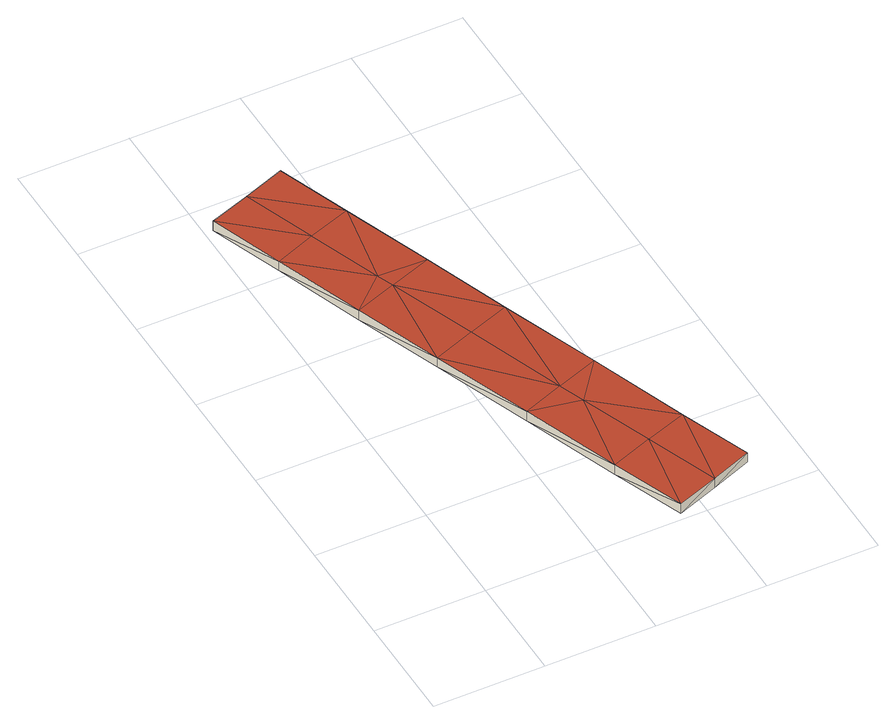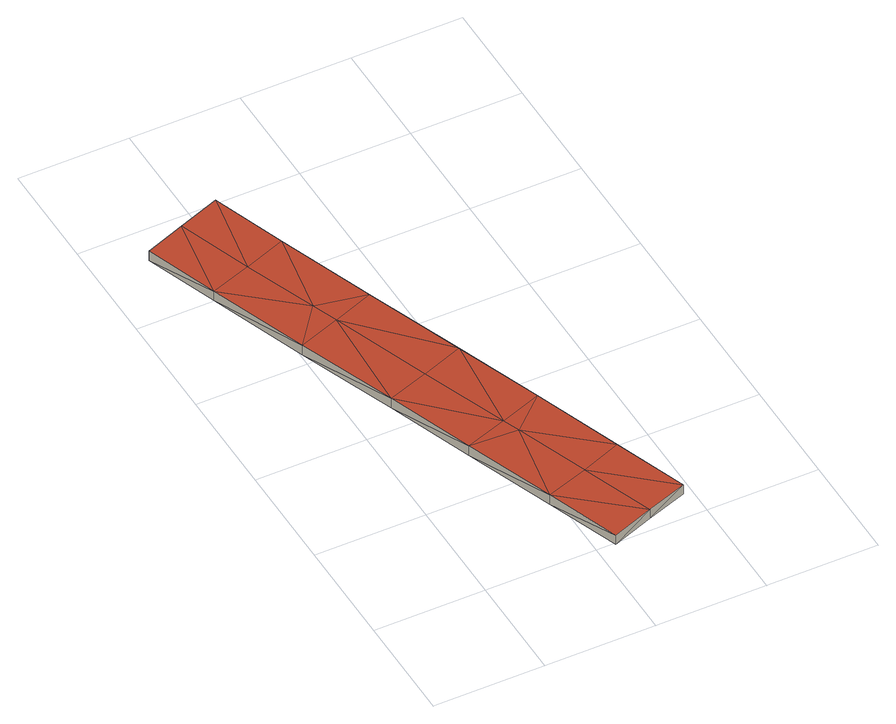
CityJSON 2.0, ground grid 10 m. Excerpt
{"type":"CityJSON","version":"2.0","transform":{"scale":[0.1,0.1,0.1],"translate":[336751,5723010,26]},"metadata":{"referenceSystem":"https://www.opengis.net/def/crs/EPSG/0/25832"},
"CityObjects":{
"building1":{"type":"Building","attributes":{"Geometrietyp2DReferenz":"2000","Gemeindeschluessel":"05170048","function":"53001_1800","roofType":"9999","measuredHeight":1},"geometry":[{"type":"Solid","lod":"2","boundaries":[[[[0,1,2]],[[1,3,2]],[[4,5,0]],[[5,1,0]],[[6,7,4]],[[7,5,4]],[[8,9,6]],[[9,7,6]],[[10,11,8]],[[11,9,8]],[[12,13,10]],[[13,11,10]],[[14,15,12]],[[15,13,12]],[[16,17,14]],[[17,15,14]],[[18,19,16]],[[19,17,16]],[[20,21,18]],[[21,19,18]],[[22,23,20]],[[23,21,20]],[[24,25,22]],[[25,23,22]],[[26,27,24]],[[27,25,24]],[[28,29,26]],[[29,27,26]],[[30,31,28]],[[31,29,28]],[[3,31,30]],[[2,3,30]],[[29,31,32]],[[32,31,3]],[[32,3,5]],[[5,3,1]],[[32,5,33]],[[33,5,7]],[[33,7,34]],[[34,7,9]],[[34,9,35]],[[35,9,36]],[[36,9,11]],[[36,11,37]],[[37,11,13]],[[37,13,38]],[[38,13,17]],[[17,13,15]],[[17,19,38]],[[38,19,21]],[[38,21,37]],[[37,21,23]],[[37,23,36]],[[36,23,25]],[[36,25,35]],[[35,25,34]],[[34,25,27]],[[34,27,33]],[[33,27,29]],[[33,29,32]],[[28,39,30]],[[39,2,30]],[[39,4,2]],[[4,0,2]],[[39,40,4]],[[40,6,4]],[[40,41,6]],[[41,8,6]],[[41,42,8]],[[42,43,8]],[[43,10,8]],[[43,44,10]],[[44,12,10]],[[44,45,12]],[[45,16,12]],[[16,14,12]],[[16,45,18]],[[45,20,18]],[[45,44,20]],[[44,22,20]],[[44,43,22]],[[43,24,22]],[[43,42,24]],[[42,41,24]],[[41,26,24]],[[41,40,26]],[[40,28,26]],[[40,39,28]]]],"semantics":{"surfaces":[{"type":"WallSurface"},{"type":"GroundSurface"},{"type":"RoofSurface"}],"values":[[0,0,0,0,0,0,0,0,0,0,0,0,0,0,0,0,0,0,0,0,0,0,0,0,0,0,0,0,0,0,0,0,1,1,1,1,1,1,1,1,1,1,1,1,1,1,1,1,1,1,1,1,1,1,1,1,1,1,1,1,2,2,2,2,2,2,2,2,2,2,2,2,2,2,2,2,2,2,2,2,2,2,2,2,2,2,2,2]]}}]}
},
"vertices":[
[83,501,17],[83,501,7],[45,487,17],[45,487,7],[107,435,17],[107,435,7],[137,354,17],[137,354,7],[165,276,17],[165,276,7],[198,188,17],[198,188,7],[230,99,17],[230,99,7],[254,34,18],[254,34,8],[217,20,18],[217,20,8],[179,6,18],[179,6,8],[155,72,17],[155,72,7],[123,160,17],[123,160,7],[90,249,17],[90,249,7],[61,327,17],[61,327,7],[32,408,17],[32,408,7],[8,474,17],[8,474,7],[69,422,7],[93,356,7],[99,341,7],[128,263,7],[160,174,7],[169,151,7],[193,86,7],[69,422,17],[93,356,17],[99,341,17],[128,263,17],[160,174,17],[169,151,17],[193,86,17]
]}
